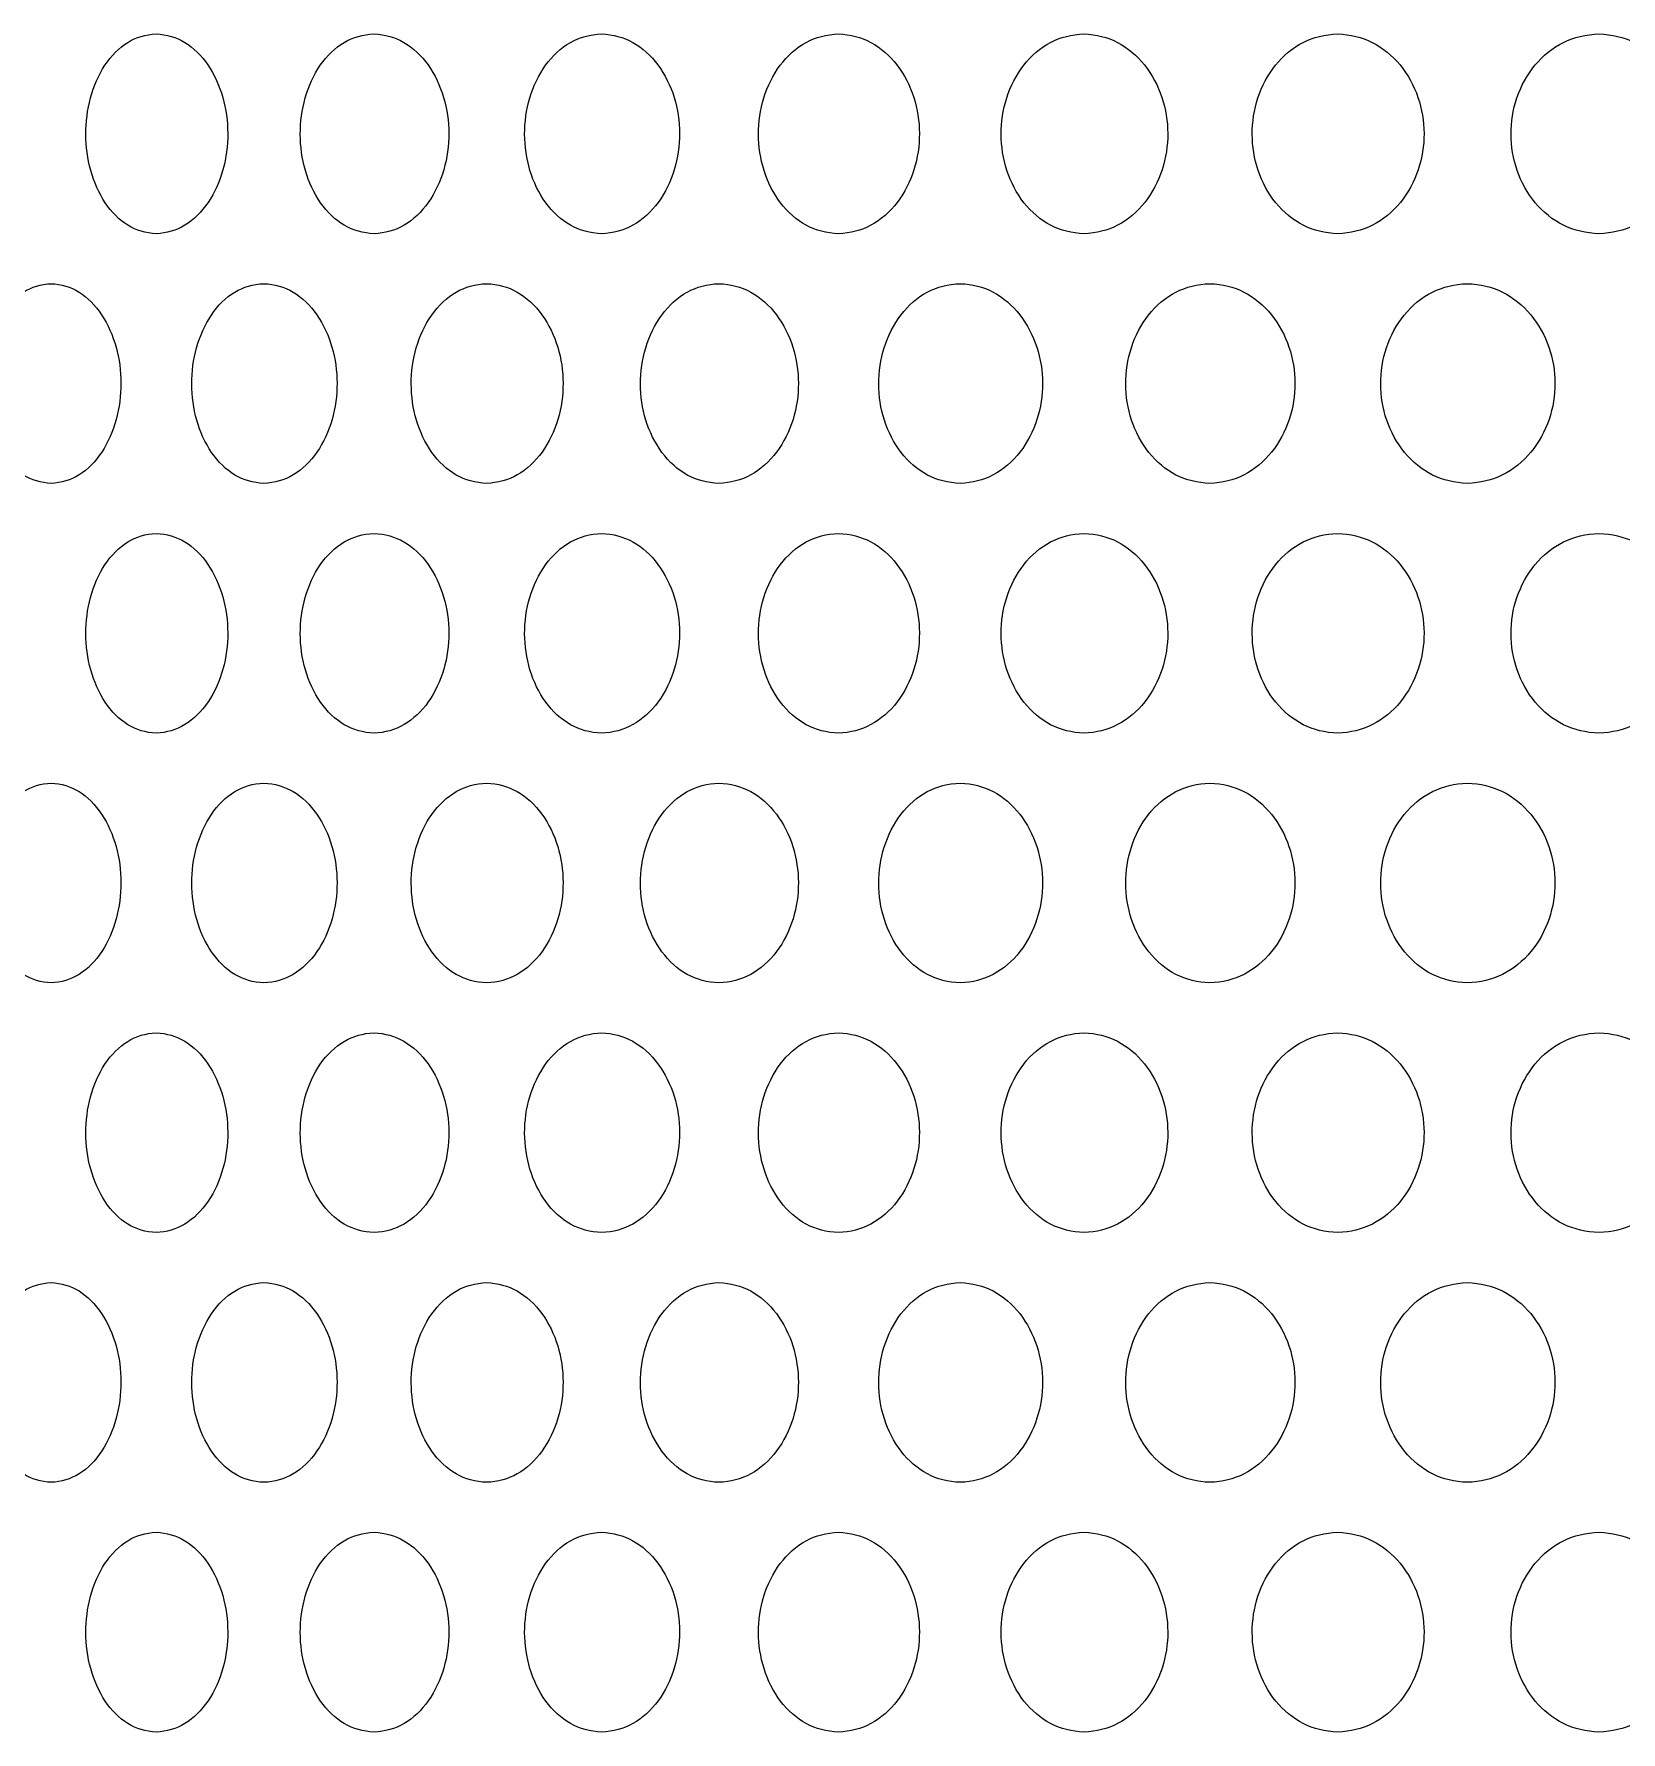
# Model space of a CAD drawing. Header units: millimetres. Extents: x 750 to 8479, y 2174 to 4333.
# Drawn here: x 1095.5 to 1159, y 2745.1 to 2813.1 of the extents above; entities that cross this region are included whole.
import ezdxf

# ---------------------------------------------------------------- set-up
doc = ezdxf.new("R2010")
doc.units = ezdxf.units.MM
doc.header["$LTSCALE"] = 153.67
doc.layers.add('02___PRT_ALL_AXES', color=7, linetype='CONTINUOUS')

msp = doc.modelspace()

# ---------------------------------------------------------------- linework, layer by layer
at = {"layer": '02___PRT_ALL_AXES', "color": 0, "linetype": 'Continuous'}
for points in [[(1100.35539, 2805.06591), (1099.93556, 2805.08775), (1099.18766, 2805.29974), (1098.25296, 2806.24269), (1097.66748, 2807.58256), (1097.47514, 2809.04925), (1097.65971, 2810.52312), (1098.24396, 2811.87762), (1099.18345, 2812.83075), (1099.93387, 2813.04428), (1100.35539, 2813.06591)], [(1100.35539, 2813.06591), (1100.77522, 2813.04407), (1101.52886, 2812.83209), (1102.48207, 2811.88914), (1103.08477, 2810.54927), (1103.28363, 2809.08257), (1103.09279, 2807.60871), (1102.49128, 2806.25421), (1101.53311, 2805.30107), (1100.77691, 2805.08754), (1100.35539, 2805.06591)], [(1109.07654, 2805.06591), (1108.63688, 2805.08775), (1107.85338, 2805.29974), (1106.87364, 2806.24269), (1106.25967, 2807.58256), (1106.05794, 2809.04925), (1106.25153, 2810.52312), (1106.8642, 2811.87762), (1107.84897, 2812.83075), (1108.63512, 2813.04428), (1109.07654, 2813.06591)], [(1109.07654, 2813.06591), (1109.51621, 2813.04407), (1110.30516, 2812.83209), (1111.3025, 2811.88914), (1111.93284, 2810.54927), (1112.14078, 2809.08257), (1111.94122, 2807.60871), (1111.31214, 2806.25421), (1110.30961, 2805.30107), (1109.51797, 2805.08754), (1109.07654, 2805.06591)], [(1118.18973, 2805.06591), (1117.73127, 2805.08775), (1116.91399, 2805.29974), (1115.89149, 2806.24269), (1115.25046, 2807.58256), (1115.0398, 2809.04925), (1115.24196, 2810.52312), (1115.88163, 2811.87762), (1116.90939, 2812.83075), (1117.72942, 2813.04428), (1118.18973, 2813.06591)], [(1118.18973, 2813.06591), (1118.6482, 2813.04407), (1119.47064, 2812.83209), (1120.50978, 2811.88914), (1121.16629, 2810.54927), (1121.38283, 2809.08257), (1121.17502, 2807.60871), (1120.51983, 2806.25421), (1119.47527, 2805.30107), (1118.65004, 2805.08754), (1118.18973, 2805.06591)], [(1127.67373, 2805.06591), (1127.19753, 2805.08775), (1126.34837, 2805.29974), (1125.28549, 2806.24269), (1124.6189, 2807.58256), (1124.3998, 2809.04925), (1124.61006, 2810.52312), (1125.27525, 2811.87762), (1126.34359, 2812.83075), (1127.19561, 2813.04428), (1127.67373, 2813.06591)], [(1127.67373, 2813.06591), (1128.14993, 2813.04407), (1129.00394, 2812.83209), (1130.08247, 2811.88914), (1130.76362, 2810.54927), (1130.98824, 2809.08257), (1130.77268, 2807.60871), (1130.0929, 2806.25421), (1129.00875, 2805.30107), (1128.15185, 2805.08754), (1127.67373, 2805.06591)], [(1137.50645, 2805.06591), (1137.01362, 2805.08775), (1136.13456, 2805.29974), (1135.03378, 2806.24269), (1134.34319, 2807.58256), (1134.11615, 2809.04925), (1134.33402, 2810.52312), (1135.02317, 2811.87762), (1136.12962, 2812.83075), (1137.01163, 2813.04428), (1137.50645, 2813.06591)], [(1137.50645, 2813.06591), (1137.99928, 2813.04407), (1138.88287, 2812.83209), (1139.99828, 2811.88914), (1140.70248, 2810.54927), (1140.93467, 2809.08257), (1140.71184, 2807.60871), (1140.00906, 2806.25421), (1138.88785, 2805.30107), (1138.00127, 2805.08754), (1137.50645, 2805.06591)], [(1147.66499, 2805.06591), (1147.15668, 2805.08775), (1146.24978, 2805.29974), (1145.11366, 2806.24269), (1144.40066, 2807.58256), (1144.16623, 2809.04925), (1144.3912, 2810.52312), (1145.1027, 2811.87762), (1146.24467, 2812.83075), (1147.15463, 2813.04428), (1147.66499, 2813.06591)], [(1147.66499, 2813.06591), (1148.17331, 2813.04407), (1149.08442, 2812.83209), (1150.2341, 2811.88914), (1150.95971, 2810.54927), (1151.19893, 2809.08257), (1150.96936, 2807.60871), (1150.24521, 2806.25421), (1149.08955, 2805.30107), (1148.17535, 2805.08754), (1147.66499, 2805.06591)], [(1158.1257, 2805.06591), (1157.60309, 2805.08775), (1156.67045, 2805.29974), (1155.50163, 2806.24269), (1154.7679, 2807.58256), (1154.52661, 2809.04925), (1154.75816, 2810.52312), (1155.49036, 2811.87762), (1156.6652, 2812.83075), (1157.60099, 2813.04428), (1158.1257, 2813.06591)], [(1158.1257, 2813.06591), (1158.64831, 2813.04407), (1159.58482, 2812.83209), (1160.76611, 2811.88914), (1161.51144, 2810.54927), (1161.75713, 2809.08257), (1161.52135, 2807.60871), (1160.77752, 2806.25421), (1159.5901, 2805.30107), (1158.65042, 2805.08754), (1158.1257, 2805.06591)], [(1096.14821, 2795.06591), (1095.73866, 2795.08775), (1095.00922, 2795.29974), (1094.09787, 2796.24269), (1093.52714, 2797.58256), (1093.33968, 2799.04925), (1093.51958, 2800.52312), (1094.08909, 2801.87762), (1095.00512, 2802.83075), (1095.73702, 2803.04428), (1096.14821, 2803.06591)], [(1096.14821, 2803.06591), (1096.55776, 2803.04407), (1097.29307, 2802.83209), (1098.22337, 2801.88914), (1098.81173, 2800.54927), (1099.00588, 2799.08257), (1098.81955, 2797.60871), (1098.23237, 2796.25421), (1097.29722, 2795.30107), (1096.5594, 2795.08754), (1096.14821, 2795.06591)], [(1104.66567, 2795.06591), (1104.2358, 2795.08775), (1103.46988, 2795.29974), (1102.51238, 2796.24269), (1101.91248, 2797.58256), (1101.71539, 2799.04925), (1101.90452, 2800.52312), (1102.50315, 2801.87762), (1103.46557, 2802.83075), (1104.23407, 2803.04428), (1104.66567, 2803.06591)], [(1104.66567, 2803.06591), (1105.09554, 2803.04407), (1105.86707, 2802.83209), (1106.84262, 2801.88914), (1107.45932, 2800.54927), (1107.66278, 2799.08257), (1107.46752, 2797.60871), (1106.85206, 2796.25421), (1105.87141, 2795.30107), (1105.09727, 2795.08754), (1104.66567, 2795.06591)], [(1113.58544, 2795.06591), (1113.13625, 2795.08775), (1112.33562, 2795.29974), (1111.33421, 2796.24269), (1110.70653, 2797.58256), (1110.50027, 2799.04925), (1110.69821, 2800.52312), (1111.32456, 2801.87762), (1112.33112, 2802.83075), (1113.13444, 2803.04428), (1113.58544, 2803.06591)], [(1113.58544, 2803.06591), (1114.03463, 2803.04407), (1114.84057, 2802.83209), (1115.85911, 2801.88914), (1116.50272, 2800.54927), (1116.71501, 2799.08257), (1116.51128, 2797.60871), (1115.86895, 2796.25421), (1114.84511, 2795.30107), (1114.03644, 2795.08754), (1113.58544, 2795.06591)], [(1122.88674, 2795.06591), (1122.41927, 2795.08775), (1121.58581, 2795.29974), (1120.54282, 2796.24269), (1119.88882, 2797.58256), (1119.67387, 2799.04925), (1119.88014, 2800.52312), (1120.53276, 2801.87762), (1121.58112, 2802.83075), (1122.41739, 2803.04428), (1122.88674, 2803.06591)], [(1122.88674, 2803.06591), (1123.35421, 2803.04407), (1124.19268, 2802.83209), (1125.25183, 2801.88914), (1125.92085, 2800.54927), (1126.14149, 2799.08257), (1125.92975, 2797.60871), (1125.26207, 2796.25421), (1124.19741, 2795.30107), (1123.35609, 2795.08754), (1122.88674, 2795.06591)], [(1132.54791, 2795.06591), (1132.06325, 2795.08775), (1131.1989, 2795.29974), (1130.11675, 2796.24269), (1129.43796, 2797.58256), (1129.21483, 2799.04925), (1129.42896, 2800.52312), (1130.10632, 2801.87762), (1131.19403, 2802.83075), (1132.0613, 2803.04428), (1132.54791, 2803.06591)], [(1132.54791, 2803.06591), (1133.03257, 2803.04407), (1133.90162, 2802.83209), (1134.99891, 2801.88914), (1135.69179, 2800.54927), (1135.92026, 2799.08257), (1135.701, 2797.60871), (1135.00952, 2796.25421), (1133.90652, 2795.30107), (1133.03452, 2795.08754), (1132.54791, 2795.06591)], [(1142.54646, 2795.06591), (1142.04573, 2795.08775), (1141.1525, 2795.29974), (1140.03372, 2796.24269), (1139.33172, 2797.58256), (1139.10092, 2799.04925), (1139.32241, 2800.52312), (1140.02293, 2801.87762), (1141.14747, 2802.83075), (1142.04372, 2803.04428), (1142.54646, 2803.06591)], [(1142.54646, 2803.06591), (1143.04718, 2803.04407), (1143.94478, 2802.83209), (1145.07766, 2801.88914), (1145.79278, 2800.54927), (1146.02855, 2799.08257), (1145.80228, 2797.60871), (1145.08861, 2796.25421), (1143.94984, 2795.30107), (1143.04919, 2795.08754), (1142.54646, 2795.06591)], [(1152.85908, 2795.06591), (1152.34347, 2795.08775), (1151.42343, 2795.29974), (1150.27063, 2796.24269), (1149.54705, 2797.58256), (1149.30912, 2799.04925), (1149.53745, 2800.52312), (1150.25951, 2801.87762), (1151.41825, 2802.83075), (1152.34139, 2803.04428), (1152.85908, 2803.06591)], [(1152.85908, 2803.06591), (1153.3747, 2803.04407), (1154.29877, 2802.83209), (1155.4646, 2801.88914), (1156.20029, 2800.54927), (1156.44281, 2799.08257), (1156.21007, 2797.60871), (1155.47586, 2796.25421), (1154.30398, 2795.30107), (1153.37677, 2795.08754), (1152.85908, 2795.06591)], [(1100.35539, 2785.06591), (1099.93556, 2785.08775), (1099.18766, 2785.29974), (1098.25296, 2786.24269), (1097.66748, 2787.58256), (1097.47514, 2789.04925), (1097.65971, 2790.52312), (1098.24396, 2791.87762), (1099.18345, 2792.83075), (1099.93387, 2793.04428), (1100.35539, 2793.06591)], [(1100.35539, 2793.06591), (1100.77522, 2793.04407), (1101.52886, 2792.83209), (1102.48207, 2791.88914), (1103.08477, 2790.54927), (1103.28363, 2789.08257), (1103.09279, 2787.60871), (1102.49128, 2786.25421), (1101.53311, 2785.30107), (1100.77691, 2785.08754), (1100.35539, 2785.06591)], [(1109.07654, 2785.06591), (1108.63688, 2785.08775), (1107.85338, 2785.29974), (1106.87364, 2786.24269), (1106.25967, 2787.58256), (1106.05794, 2789.04925), (1106.25153, 2790.52312), (1106.8642, 2791.87762), (1107.84897, 2792.83075), (1108.63512, 2793.04428), (1109.07654, 2793.06591)], [(1109.07654, 2793.06591), (1109.51621, 2793.04407), (1110.30516, 2792.83209), (1111.3025, 2791.88914), (1111.93284, 2790.54927), (1112.14078, 2789.08257), (1111.94122, 2787.60871), (1111.31214, 2786.25421), (1110.30961, 2785.30107), (1109.51797, 2785.08754), (1109.07654, 2785.06591)], [(1118.18973, 2785.06591), (1117.73127, 2785.08775), (1116.91399, 2785.29974), (1115.89149, 2786.24269), (1115.25046, 2787.58256), (1115.0398, 2789.04925), (1115.24196, 2790.52312), (1115.88163, 2791.87762), (1116.90939, 2792.83075), (1117.72942, 2793.04428), (1118.18973, 2793.06591)], [(1118.18973, 2793.06591), (1118.6482, 2793.04407), (1119.47064, 2792.83209), (1120.50978, 2791.88914), (1121.16629, 2790.54927), (1121.38283, 2789.08257), (1121.17502, 2787.60871), (1120.51983, 2786.25421), (1119.47527, 2785.30107), (1118.65004, 2785.08754), (1118.18973, 2785.06591)], [(1127.67373, 2785.06591), (1127.19753, 2785.08775), (1126.34837, 2785.29974), (1125.28549, 2786.24269), (1124.6189, 2787.58256), (1124.3998, 2789.04925), (1124.61006, 2790.52312), (1125.27525, 2791.87762), (1126.34359, 2792.83075), (1127.19561, 2793.04428), (1127.67373, 2793.06591)], [(1127.67373, 2793.06591), (1128.14993, 2793.04407), (1129.00394, 2792.83209), (1130.08247, 2791.88914), (1130.76362, 2790.54927), (1130.98824, 2789.08257), (1130.77268, 2787.60871), (1130.0929, 2786.25421), (1129.00875, 2785.30107), (1128.15185, 2785.08754), (1127.67373, 2785.06591)], [(1137.50645, 2785.06591), (1137.01362, 2785.08775), (1136.13456, 2785.29974), (1135.03378, 2786.24269), (1134.34319, 2787.58256), (1134.11615, 2789.04925), (1134.33402, 2790.52312), (1135.02317, 2791.87762), (1136.12962, 2792.83075), (1137.01163, 2793.04428), (1137.50645, 2793.06591)], [(1137.50645, 2793.06591), (1137.99928, 2793.04407), (1138.88287, 2792.83209), (1139.99828, 2791.88914), (1140.70248, 2790.54927), (1140.93467, 2789.08257), (1140.71184, 2787.60871), (1140.00906, 2786.25421), (1138.88785, 2785.30107), (1138.00127, 2785.08754), (1137.50645, 2785.06591)], [(1147.66499, 2785.06591), (1147.15668, 2785.08775), (1146.24978, 2785.29974), (1145.11366, 2786.24269), (1144.40066, 2787.58256), (1144.16623, 2789.04925), (1144.3912, 2790.52312), (1145.1027, 2791.87762), (1146.24467, 2792.83075), (1147.15463, 2793.04428), (1147.66499, 2793.06591)], [(1147.66499, 2793.06591), (1148.17331, 2793.04407), (1149.08442, 2792.83209), (1150.2341, 2791.88914), (1150.95971, 2790.54927), (1151.19893, 2789.08257), (1150.96936, 2787.60871), (1150.24521, 2786.25421), (1149.08955, 2785.30107), (1148.17535, 2785.08754), (1147.66499, 2785.06591)], [(1158.1257, 2785.06591), (1157.60309, 2785.08775), (1156.67045, 2785.29974), (1155.50163, 2786.24269), (1154.7679, 2787.58256), (1154.52661, 2789.04925), (1154.75816, 2790.52312), (1155.49036, 2791.87762), (1156.6652, 2792.83075), (1157.60099, 2793.04428), (1158.1257, 2793.06591)], [(1158.1257, 2793.06591), (1158.64831, 2793.04407), (1159.58482, 2792.83209), (1160.76611, 2791.88914), (1161.51144, 2790.54927), (1161.75713, 2789.08257), (1161.52135, 2787.60871), (1160.77752, 2786.25421), (1159.5901, 2785.30107), (1158.65042, 2785.08754), (1158.1257, 2785.06591)], [(1096.14821, 2775.06591), (1095.73866, 2775.08775), (1095.00922, 2775.29974), (1094.09787, 2776.24269), (1093.52714, 2777.58256), (1093.33968, 2779.04925), (1093.51958, 2780.52312), (1094.08909, 2781.87762), (1095.00512, 2782.83075), (1095.73702, 2783.04428), (1096.14821, 2783.06591)], [(1096.14821, 2783.06591), (1096.55776, 2783.04407), (1097.29307, 2782.83209), (1098.22337, 2781.88914), (1098.81173, 2780.54927), (1099.00588, 2779.08257), (1098.81955, 2777.60871), (1098.23237, 2776.25421), (1097.29722, 2775.30107), (1096.5594, 2775.08754), (1096.14821, 2775.06591)], [(1104.66567, 2775.06591), (1104.2358, 2775.08775), (1103.46988, 2775.29974), (1102.51238, 2776.24269), (1101.91248, 2777.58256), (1101.71539, 2779.04925), (1101.90452, 2780.52312), (1102.50315, 2781.87762), (1103.46557, 2782.83075), (1104.23407, 2783.04428), (1104.66567, 2783.06591)], [(1104.66567, 2783.06591), (1105.09554, 2783.04407), (1105.86707, 2782.83209), (1106.84262, 2781.88914), (1107.45932, 2780.54927), (1107.66278, 2779.08257), (1107.46752, 2777.60871), (1106.85206, 2776.25421), (1105.87141, 2775.30107), (1105.09727, 2775.08754), (1104.66567, 2775.06591)], [(1113.58544, 2775.06591), (1113.13625, 2775.08775), (1112.33562, 2775.29974), (1111.33421, 2776.24269), (1110.70653, 2777.58256), (1110.50027, 2779.04925), (1110.69821, 2780.52312), (1111.32456, 2781.87762), (1112.33112, 2782.83075), (1113.13444, 2783.04428), (1113.58544, 2783.06591)], [(1113.58544, 2783.06591), (1114.03463, 2783.04407), (1114.84057, 2782.83209), (1115.85911, 2781.88914), (1116.50272, 2780.54927), (1116.71501, 2779.08257), (1116.51128, 2777.60871), (1115.86895, 2776.25421), (1114.84511, 2775.30107), (1114.03644, 2775.08754), (1113.58544, 2775.06591)], [(1122.88674, 2775.06591), (1122.41927, 2775.08775), (1121.58581, 2775.29974), (1120.54282, 2776.24269), (1119.88882, 2777.58256), (1119.67387, 2779.04925), (1119.88014, 2780.52312), (1120.53276, 2781.87762), (1121.58112, 2782.83075), (1122.41739, 2783.04428), (1122.88674, 2783.06591)], [(1122.88674, 2783.06591), (1123.35421, 2783.04407), (1124.19268, 2782.83209), (1125.25183, 2781.88914), (1125.92085, 2780.54927), (1126.14149, 2779.08257), (1125.92975, 2777.60871), (1125.26207, 2776.25421), (1124.19741, 2775.30107), (1123.35609, 2775.08754), (1122.88674, 2775.06591)], [(1132.54791, 2775.06591), (1132.06325, 2775.08775), (1131.1989, 2775.29974), (1130.11675, 2776.24269), (1129.43796, 2777.58256), (1129.21483, 2779.04925), (1129.42896, 2780.52312), (1130.10632, 2781.87762), (1131.19403, 2782.83075), (1132.0613, 2783.04428), (1132.54791, 2783.06591)], [(1132.54791, 2783.06591), (1133.03257, 2783.04407), (1133.90162, 2782.83209), (1134.99891, 2781.88914), (1135.69179, 2780.54927), (1135.92026, 2779.08257), (1135.701, 2777.60871), (1135.00952, 2776.25421), (1133.90652, 2775.30107), (1133.03452, 2775.08754), (1132.54791, 2775.06591)], [(1142.54646, 2775.06591), (1142.04573, 2775.08775), (1141.1525, 2775.29974), (1140.03372, 2776.24269), (1139.33172, 2777.58256), (1139.10092, 2779.04925), (1139.32241, 2780.52312), (1140.02293, 2781.87762), (1141.14747, 2782.83075), (1142.04372, 2783.04428), (1142.54646, 2783.06591)], [(1142.54646, 2783.06591), (1143.04718, 2783.04407), (1143.94478, 2782.83209), (1145.07766, 2781.88914), (1145.79278, 2780.54927), (1146.02855, 2779.08257), (1145.80228, 2777.60871), (1145.08861, 2776.25421), (1143.94984, 2775.30107), (1143.04919, 2775.08754), (1142.54646, 2775.06591)], [(1152.85908, 2775.06591), (1152.34347, 2775.08775), (1151.42343, 2775.29974), (1150.27063, 2776.24269), (1149.54705, 2777.58256), (1149.30912, 2779.04925), (1149.53745, 2780.52312), (1150.25951, 2781.87762), (1151.41825, 2782.83075), (1152.34139, 2783.04428), (1152.85908, 2783.06591)], [(1152.85908, 2783.06591), (1153.3747, 2783.04407), (1154.29877, 2782.83209), (1155.4646, 2781.88914), (1156.20029, 2780.54927), (1156.44281, 2779.08257), (1156.21007, 2777.60871), (1155.47586, 2776.25421), (1154.30398, 2775.30107), (1153.37677, 2775.08754), (1152.85908, 2775.06591)], [(1100.35539, 2765.06591), (1099.93556, 2765.08775), (1099.18766, 2765.29974), (1098.25296, 2766.24269), (1097.66748, 2767.58256), (1097.47514, 2769.04925), (1097.65971, 2770.52312), (1098.24396, 2771.87762), (1099.18345, 2772.83075), (1099.93387, 2773.04428), (1100.35539, 2773.06591)], [(1100.35539, 2773.06591), (1100.77522, 2773.04407), (1101.52886, 2772.83209), (1102.48207, 2771.88914), (1103.08477, 2770.54927), (1103.28363, 2769.08257), (1103.09279, 2767.60871), (1102.49128, 2766.25421), (1101.53311, 2765.30107), (1100.77691, 2765.08754), (1100.35539, 2765.06591)], [(1109.07654, 2765.06591), (1108.63688, 2765.08775), (1107.85338, 2765.29974), (1106.87364, 2766.24269), (1106.25967, 2767.58256), (1106.05794, 2769.04925), (1106.25153, 2770.52312), (1106.8642, 2771.87762), (1107.84897, 2772.83075), (1108.63512, 2773.04428), (1109.07654, 2773.06591)], [(1109.07654, 2773.06591), (1109.51621, 2773.04407), (1110.30516, 2772.83209), (1111.3025, 2771.88914), (1111.93284, 2770.54927), (1112.14078, 2769.08257), (1111.94122, 2767.60871), (1111.31214, 2766.25421), (1110.30961, 2765.30107), (1109.51797, 2765.08754), (1109.07654, 2765.06591)], [(1118.18973, 2765.06591), (1117.73127, 2765.08775), (1116.91399, 2765.29974), (1115.89149, 2766.24269), (1115.25046, 2767.58256), (1115.0398, 2769.04925), (1115.24196, 2770.52312), (1115.88163, 2771.87762), (1116.90939, 2772.83075), (1117.72942, 2773.04428), (1118.18973, 2773.06591)], [(1118.18973, 2773.06591), (1118.6482, 2773.04407), (1119.47064, 2772.83209), (1120.50978, 2771.88914), (1121.16629, 2770.54927), (1121.38283, 2769.08257), (1121.17502, 2767.60871), (1120.51983, 2766.25421), (1119.47527, 2765.30107), (1118.65004, 2765.08754), (1118.18973, 2765.06591)], [(1127.67373, 2765.06591), (1127.19753, 2765.08775), (1126.34837, 2765.29974), (1125.28549, 2766.24269), (1124.6189, 2767.58256), (1124.3998, 2769.04925), (1124.61006, 2770.52312), (1125.27525, 2771.87762), (1126.34359, 2772.83075), (1127.19561, 2773.04428), (1127.67373, 2773.06591)], [(1127.67373, 2773.06591), (1128.14993, 2773.04407), (1129.00394, 2772.83209), (1130.08247, 2771.88914), (1130.76362, 2770.54927), (1130.98824, 2769.08257), (1130.77268, 2767.60871), (1130.0929, 2766.25421), (1129.00875, 2765.30107), (1128.15185, 2765.08754), (1127.67373, 2765.06591)], [(1137.50645, 2765.06591), (1137.01362, 2765.08775), (1136.13456, 2765.29974), (1135.03378, 2766.24269), (1134.34319, 2767.58256), (1134.11615, 2769.04925), (1134.33402, 2770.52312), (1135.02317, 2771.87762), (1136.12962, 2772.83075), (1137.01163, 2773.04428), (1137.50645, 2773.06591)], [(1137.50645, 2773.06591), (1137.99928, 2773.04407), (1138.88287, 2772.83209), (1139.99828, 2771.88914), (1140.70248, 2770.54927), (1140.93467, 2769.08257), (1140.71184, 2767.60871), (1140.00906, 2766.25421), (1138.88785, 2765.30107), (1138.00127, 2765.08754), (1137.50645, 2765.06591)], [(1147.66499, 2765.06591), (1147.15668, 2765.08775), (1146.24978, 2765.29974), (1145.11366, 2766.24269), (1144.40066, 2767.58256), (1144.16623, 2769.04925), (1144.3912, 2770.52312), (1145.1027, 2771.87762), (1146.24467, 2772.83075), (1147.15463, 2773.04428), (1147.66499, 2773.06591)], [(1147.66499, 2773.06591), (1148.17331, 2773.04407), (1149.08442, 2772.83209), (1150.2341, 2771.88914), (1150.95971, 2770.54927), (1151.19893, 2769.08257), (1150.96936, 2767.60871), (1150.24521, 2766.25421), (1149.08955, 2765.30107), (1148.17535, 2765.08754), (1147.66499, 2765.06591)], [(1158.1257, 2765.06591), (1157.60309, 2765.08775), (1156.67045, 2765.29974), (1155.50163, 2766.24269), (1154.7679, 2767.58256), (1154.52661, 2769.04925), (1154.75816, 2770.52312), (1155.49036, 2771.87762), (1156.6652, 2772.83075), (1157.60099, 2773.04428), (1158.1257, 2773.06591)], [(1158.1257, 2773.06591), (1158.64831, 2773.04407), (1159.58482, 2772.83209), (1160.76611, 2771.88914), (1161.51144, 2770.54927), (1161.75713, 2769.08257), (1161.52135, 2767.60871), (1160.77752, 2766.25421), (1159.5901, 2765.30107), (1158.65042, 2765.08754), (1158.1257, 2765.06591)], [(1096.14821, 2755.06591), (1095.73866, 2755.08775), (1095.00922, 2755.29974), (1094.09787, 2756.24269), (1093.52714, 2757.58256), (1093.33968, 2759.04925), (1093.51958, 2760.52312), (1094.08909, 2761.87762), (1095.00512, 2762.83075), (1095.73702, 2763.04428), (1096.14821, 2763.06591)], [(1096.14821, 2763.06591), (1096.55776, 2763.04407), (1097.29307, 2762.83209), (1098.22337, 2761.88914), (1098.81173, 2760.54927), (1099.00588, 2759.08257), (1098.81955, 2757.60871), (1098.23237, 2756.25421), (1097.29722, 2755.30107), (1096.5594, 2755.08754), (1096.14821, 2755.06591)], [(1104.66567, 2755.06591), (1104.2358, 2755.08775), (1103.46988, 2755.29974), (1102.51238, 2756.24269), (1101.91248, 2757.58256), (1101.71539, 2759.04925), (1101.90452, 2760.52312), (1102.50315, 2761.87762), (1103.46557, 2762.83075), (1104.23407, 2763.04428), (1104.66567, 2763.06591)], [(1104.66567, 2763.06591), (1105.09554, 2763.04407), (1105.86707, 2762.83209), (1106.84262, 2761.88914), (1107.45932, 2760.54927), (1107.66278, 2759.08257), (1107.46752, 2757.60871), (1106.85206, 2756.25421), (1105.87141, 2755.30107), (1105.09727, 2755.08754), (1104.66567, 2755.06591)], [(1113.58544, 2755.06591), (1113.13625, 2755.08775), (1112.33562, 2755.29974), (1111.33421, 2756.24269), (1110.70653, 2757.58256), (1110.50027, 2759.04925), (1110.69821, 2760.52312), (1111.32456, 2761.87762), (1112.33112, 2762.83075), (1113.13444, 2763.04428), (1113.58544, 2763.06591)], [(1113.58544, 2763.06591), (1114.03463, 2763.04407), (1114.84057, 2762.83209), (1115.85911, 2761.88914), (1116.50272, 2760.54927), (1116.71501, 2759.08257), (1116.51128, 2757.60871), (1115.86895, 2756.25421), (1114.84511, 2755.30107), (1114.03644, 2755.08754), (1113.58544, 2755.06591)], [(1122.88674, 2755.06591), (1122.41927, 2755.08775), (1121.58581, 2755.29974), (1120.54282, 2756.24269), (1119.88882, 2757.58256), (1119.67387, 2759.04925), (1119.88014, 2760.52312), (1120.53276, 2761.87762), (1121.58112, 2762.83075), (1122.41739, 2763.04428), (1122.88674, 2763.06591)], [(1122.88674, 2763.06591), (1123.35421, 2763.04407), (1124.19268, 2762.83209), (1125.25183, 2761.88914), (1125.92085, 2760.54927), (1126.14149, 2759.08257), (1125.92975, 2757.60871), (1125.26207, 2756.25421), (1124.19741, 2755.30107), (1123.35609, 2755.08754), (1122.88674, 2755.06591)], [(1132.54791, 2755.06591), (1132.06325, 2755.08775), (1131.1989, 2755.29974), (1130.11675, 2756.24269), (1129.43796, 2757.58256), (1129.21483, 2759.04925), (1129.42896, 2760.52312), (1130.10632, 2761.87762), (1131.19403, 2762.83075), (1132.0613, 2763.04428), (1132.54791, 2763.06591)], [(1132.54791, 2763.06591), (1133.03257, 2763.04407), (1133.90162, 2762.83209), (1134.99891, 2761.88914), (1135.69179, 2760.54927), (1135.92026, 2759.08257), (1135.701, 2757.60871), (1135.00952, 2756.25421), (1133.90652, 2755.30107), (1133.03452, 2755.08754), (1132.54791, 2755.06591)], [(1142.54646, 2755.06591), (1142.04573, 2755.08775), (1141.1525, 2755.29974), (1140.03372, 2756.24269), (1139.33172, 2757.58256), (1139.10092, 2759.04925), (1139.32241, 2760.52312), (1140.02293, 2761.87762), (1141.14747, 2762.83075), (1142.04372, 2763.04428), (1142.54646, 2763.06591)], [(1142.54646, 2763.06591), (1143.04718, 2763.04407), (1143.94478, 2762.83209), (1145.07766, 2761.88914), (1145.79278, 2760.54927), (1146.02855, 2759.08257), (1145.80228, 2757.60871), (1145.08861, 2756.25421), (1143.94984, 2755.30107), (1143.04919, 2755.08754), (1142.54646, 2755.06591)], [(1152.85908, 2755.06591), (1152.34347, 2755.08775), (1151.42343, 2755.29974), (1150.27063, 2756.24269), (1149.54705, 2757.58256), (1149.30912, 2759.04925), (1149.53745, 2760.52312), (1150.25951, 2761.87762), (1151.41825, 2762.83075), (1152.34139, 2763.04428), (1152.85908, 2763.06591)], [(1152.85908, 2763.06591), (1153.3747, 2763.04407), (1154.29877, 2762.83209), (1155.4646, 2761.88914), (1156.20029, 2760.54927), (1156.44281, 2759.08257), (1156.21007, 2757.60871), (1155.47586, 2756.25421), (1154.30398, 2755.30107), (1153.37677, 2755.08754), (1152.85908, 2755.06591)], [(1100.35539, 2745.06591), (1099.93556, 2745.08775), (1099.18766, 2745.29974), (1098.25296, 2746.24269), (1097.66748, 2747.58256), (1097.47514, 2749.04925), (1097.65971, 2750.52312), (1098.24396, 2751.87762), (1099.18345, 2752.83075), (1099.93387, 2753.04428), (1100.35539, 2753.06591)], [(1100.35539, 2753.06591), (1100.77522, 2753.04407), (1101.52886, 2752.83209), (1102.48207, 2751.88914), (1103.08477, 2750.54927), (1103.28363, 2749.08257), (1103.09279, 2747.60871), (1102.49128, 2746.25421), (1101.53311, 2745.30107), (1100.77691, 2745.08754), (1100.35539, 2745.06591)], [(1109.07654, 2745.06591), (1108.63688, 2745.08775), (1107.85338, 2745.29974), (1106.87364, 2746.24269), (1106.25967, 2747.58256), (1106.05794, 2749.04925), (1106.25153, 2750.52312), (1106.8642, 2751.87762), (1107.84897, 2752.83075), (1108.63512, 2753.04428), (1109.07654, 2753.06591)], [(1109.07654, 2753.06591), (1109.51621, 2753.04407), (1110.30516, 2752.83209), (1111.3025, 2751.88914), (1111.93284, 2750.54927), (1112.14078, 2749.08257), (1111.94122, 2747.60871), (1111.31214, 2746.25421), (1110.30961, 2745.30107), (1109.51797, 2745.08754), (1109.07654, 2745.06591)], [(1118.18973, 2745.06591), (1117.73127, 2745.08775), (1116.91399, 2745.29974), (1115.89149, 2746.24269), (1115.25046, 2747.58256), (1115.0398, 2749.04925), (1115.24196, 2750.52312), (1115.88163, 2751.87762), (1116.90939, 2752.83075), (1117.72942, 2753.04428), (1118.18973, 2753.06591)], [(1118.18973, 2753.06591), (1118.6482, 2753.04407), (1119.47064, 2752.83209), (1120.50978, 2751.88914), (1121.16629, 2750.54927), (1121.38283, 2749.08257), (1121.17502, 2747.60871), (1120.51983, 2746.25421), (1119.47527, 2745.30107), (1118.65004, 2745.08754), (1118.18973, 2745.06591)], [(1127.67373, 2745.06591), (1127.19753, 2745.08775), (1126.34837, 2745.29974), (1125.28549, 2746.24269), (1124.6189, 2747.58256), (1124.3998, 2749.04925), (1124.61006, 2750.52312), (1125.27525, 2751.87762), (1126.34359, 2752.83075), (1127.19561, 2753.04428), (1127.67373, 2753.06591)], [(1127.67373, 2753.06591), (1128.14993, 2753.04407), (1129.00394, 2752.83209), (1130.08247, 2751.88914), (1130.76362, 2750.54927), (1130.98824, 2749.08257), (1130.77268, 2747.60871), (1130.0929, 2746.25421), (1129.00875, 2745.30107), (1128.15185, 2745.08754), (1127.67373, 2745.06591)], [(1137.50645, 2745.06591), (1137.01362, 2745.08775), (1136.13456, 2745.29974), (1135.03378, 2746.24269), (1134.34319, 2747.58256), (1134.11615, 2749.04925), (1134.33402, 2750.52312), (1135.02317, 2751.87762), (1136.12962, 2752.83075), (1137.01163, 2753.04428), (1137.50645, 2753.06591)], [(1137.50645, 2753.06591), (1137.99928, 2753.04407), (1138.88287, 2752.83209), (1139.99828, 2751.88914), (1140.70248, 2750.54927), (1140.93467, 2749.08257), (1140.71184, 2747.60871), (1140.00906, 2746.25421), (1138.88785, 2745.30107), (1138.00127, 2745.08754), (1137.50645, 2745.06591)], [(1147.66499, 2745.06591), (1147.15668, 2745.08775), (1146.24978, 2745.29974), (1145.11366, 2746.24269), (1144.40066, 2747.58256), (1144.16623, 2749.04925), (1144.3912, 2750.52312), (1145.1027, 2751.87762), (1146.24467, 2752.83075), (1147.15463, 2753.04428), (1147.66499, 2753.06591)], [(1147.66499, 2753.06591), (1148.17331, 2753.04407), (1149.08442, 2752.83209), (1150.2341, 2751.88914), (1150.95971, 2750.54927), (1151.19893, 2749.08257), (1150.96936, 2747.60871), (1150.24521, 2746.25421), (1149.08955, 2745.30107), (1148.17535, 2745.08754), (1147.66499, 2745.06591)], [(1158.1257, 2745.06591), (1157.60309, 2745.08775), (1156.67045, 2745.29974), (1155.50163, 2746.24269), (1154.7679, 2747.58256), (1154.52661, 2749.04925), (1154.75816, 2750.52312), (1155.49036, 2751.87762), (1156.6652, 2752.83075), (1157.60099, 2753.04428), (1158.1257, 2753.06591)], [(1158.1257, 2753.06591), (1158.64831, 2753.04407), (1159.58482, 2752.83209), (1160.76611, 2751.88914), (1161.51144, 2750.54927), (1161.75713, 2749.08257), (1161.52135, 2747.60871), (1160.77752, 2746.25421), (1159.5901, 2745.30107), (1158.65042, 2745.08754), (1158.1257, 2745.06591)]]:
    msp.add_open_spline(points, degree=3, dxfattribs=at)

doc.saveas('drawing.dxf')
